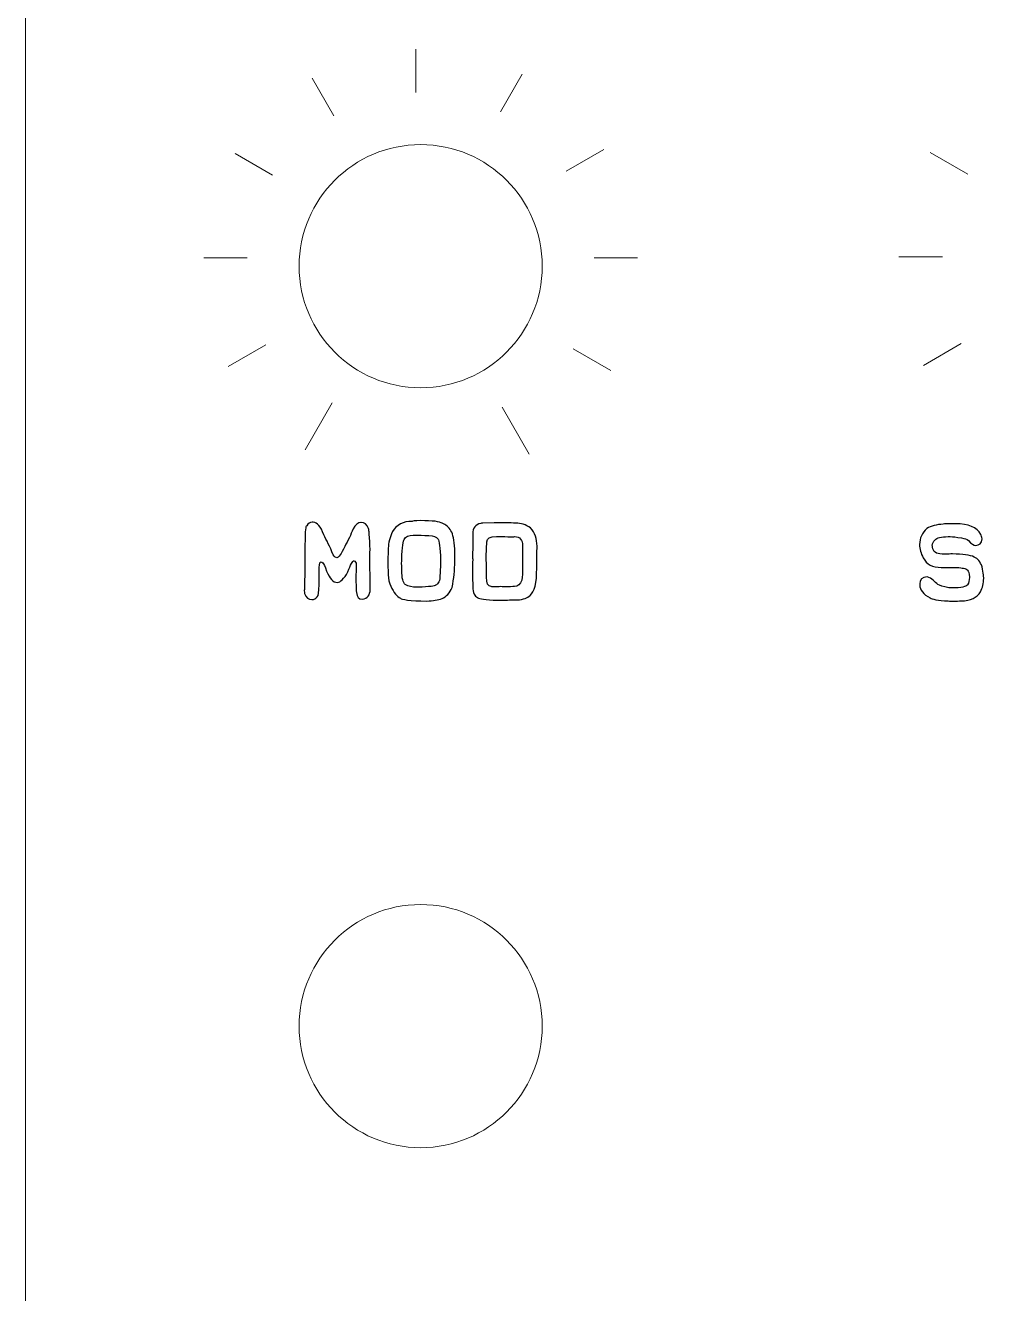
# Model space of a CAD drawing. Header units: centimetres. Extents: x -13.1 to 12.9, y -13 to 13.
# Drawn here: x -13.05 to -8.61, y -7.04 to -1.19 of the extents above; entities that cross this region are included whole.
import ezdxf

# ---------------------------------------------------------------- set-up
doc = ezdxf.new("R2010")
doc.units = ezdxf.units.CM
doc.header["$MEASUREMENT"] = 0
doc.layers.add('Layer 1', color=7, linetype='Continuous')

msp = doc.modelspace()

# ---------------------------------------------------------------- linework, layer by layer
at = {"layer": 'Layer 1', "color": 250, "lineweight": 9}
msp.add_open_spline([(-12.85, 12.98), (-12.85, 12.98), (12.75, 12.98), (12.75, 12.98), (12.75, 12.98), (12.86, 12.98), (12.95, 12.88999), (12.95, 12.78), (12.95, 12.78), (12.95, 12.78), (12.95, -12.82), (12.95, -12.82), (12.95, -12.82), (12.95, -12.93001), (12.86, -13.02), (12.75, -13.02), (12.75, -13.02), (12.75, -13.02), (-12.85, -13.02), (-12.85, -13.02), (-12.85, -13.02), (-12.96, -13.02), (-13.05, -12.93001), (-13.05, -12.82), (-13.05, -12.82), (-13.05, -12.82), (-13.05, 12.78), (-13.05, 12.78), (-13.05, 12.78), (-13.05, 12.88999), (-12.96, 12.98), (-12.85, 12.98)], degree=3, knots=[0, 0, 0, 0, 0.1111111, 0.1111111, 0.1111111, 0.1111111, 0.2222222, 0.2222222, 0.2222222, 0.2222222, 0.3333333, 0.3333333, 0.3333333, 0.3333333, 0.4444444, 0.4444444, 0.4444444, 0.4444444, 0.5555556, 0.5555556, 0.5555556, 0.5555556, 0.6666667, 0.6666667, 0.6666667, 0.6666667, 0.7777778, 0.7777778, 0.7777778, 0.7777778, 1, 1, 1, 1], dxfattribs=at)
at = {"layer": 'Layer 1', "color": 114, "lineweight": 20}
for points in [[(-11.25018, -1.50254), (-11.25018, -1.50254), (-11.25018, -1.30244), (-11.25018, -1.30244)], [(-11.6286, -1.60957), (-11.6286, -1.60957), (-11.72861, -1.43636), (-11.72861, -1.43636)], [(-10.86135, -1.59157), (-10.86135, -1.59157), (-10.76125, -1.41818), (-10.76125, -1.41818)], [(-12.08381, -1.78373), (-12.08381, -1.78373), (-11.91052, -1.88378), (-11.91052, -1.88378)], [(-10.55836, -1.86561), (-10.55836, -1.86561), (-10.38495, -1.76549), (-10.38495, -1.76549)], [(-8.88046, -1.77879), (-8.88046, -1.77879), (-8.70717, -1.87884), (-8.70717, -1.87884)], [(-12.22804, -2.26504), (-12.22804, -2.26504), (-12.02782, -2.26504), (-12.02782, -2.26504)], [(-10.42931, -2.26502), (-10.42931, -2.26502), (-10.2291, -2.26502), (-10.2291, -2.26502)], [(-9.02469, -2.2601), (-9.02469, -2.2601), (-8.82447, -2.2601), (-8.82447, -2.2601)], [(-12.1154, -2.76458), (-12.1154, -2.76458), (-11.94199, -2.66446), (-11.94199, -2.66446)], [(-10.52514, -2.68361), (-10.52514, -2.68361), (-10.35186, -2.78366), (-10.35186, -2.78366)], [(-8.91205, -2.75964), (-8.91205, -2.75964), (-8.73864, -2.65952), (-8.73864, -2.65952)], [(-11.7607, -3.1493), (-11.7607, -3.1493), (-11.63556, -2.93256), (-11.63556, -2.93256)], [(-10.72859, -3.16841), (-10.72859, -3.16841), (-10.85359, -2.95191), (-10.85359, -2.95191)]]:
    msp.add_open_spline(points, degree=3, dxfattribs=at)
at = {"layer": 'Layer 1', "color": 242, "lineweight": 9}
for points in [[(-11.78857, -2.30281), (-11.78857, -1.99353), (-11.53784, -1.74281), (-11.22857, -1.74281), (-11.22857, -1.74281), (-10.91929, -1.74281), (-10.66858, -1.99353), (-10.66858, -2.30281), (-10.66858, -2.30281), (-10.66857, -2.61209), (-10.91929, -2.86281), (-11.22856, -2.86281), (-11.22856, -2.86281), (-11.53784, -2.86281), (-11.78855, -2.61209), (-11.78855, -2.30281)], [(-11.7885, -5.80296), (-11.7885, -5.49368), (-11.53777, -5.24296), (-11.2285, -5.24296), (-11.2285, -5.24296), (-10.91922, -5.24296), (-10.66851, -5.49368), (-10.66851, -5.80296), (-10.66851, -5.80296), (-10.6685, -6.11224), (-10.91922, -6.36296), (-11.22849, -6.36296), (-11.22849, -6.36296), (-11.53777, -6.36296), (-11.78848, -6.11224), (-11.78848, -5.80296)]]:
    msp.add_open_spline(points, degree=3, knots=[0, 0, 0, 0, 0.2, 0.2, 0.2, 0.2, 0.4, 0.4, 0.4, 0.4, 0.6, 0.6, 0.6, 0.6, 1, 1, 1, 1], dxfattribs=at)
at = {"layer": 'Layer 1', "color": 177}
for points, knots in [([(-11.72872, -3.4822), (-11.72872, -3.4822), (-11.72346, -3.4822), (-11.72346, -3.4822), (-11.72346, -3.4822), (-11.70436, -3.4822), (-11.68827, -3.50139), (-11.6752, -3.53977), (-11.6752, -3.53977), (-11.66184, -3.56442), (-11.64726, -3.59508), (-11.63164, -3.63186), (-11.63164, -3.63186), (-11.62506, -3.64137), (-11.61941, -3.64616), (-11.61462, -3.64616), (-11.61462, -3.64616), (-11.60709, -3.64616), (-11.59505, -3.62867), (-11.57849, -3.59358), (-11.57849, -3.59358), (-11.56288, -3.56639), (-11.54999, -3.53939), (-11.53992, -3.51249), (-11.53992, -3.51249), (-11.52976, -3.49302), (-11.51772, -3.48333), (-11.5038, -3.48333), (-11.5038, -3.48333), (-11.5038, -3.48333), (-11.50267, -3.48333), (-11.50267, -3.48333), (-11.50267, -3.48333), (-11.4863, -3.48333), (-11.47511, -3.49236), (-11.46909, -3.51061), (-11.46909, -3.51061), (-11.46702, -3.51719), (-11.46608, -3.52462), (-11.46608, -3.5329), (-11.46608, -3.5329), (-11.46325, -3.55482), (-11.46194, -3.57815), (-11.46194, -3.60289), (-11.46194, -3.60289), (-11.46194, -3.60289), (-11.46194, -3.60957), (-11.46194, -3.60957), (-11.46194, -3.60957), (-11.46231, -3.63676), (-11.4625, -3.66281), (-11.4625, -3.68784), (-11.4625, -3.68784), (-11.4625, -3.68784), (-11.46137, -3.73083), (-11.46137, -3.73083), (-11.46137, -3.73083), (-11.46137, -3.73083), (-11.46137, -3.79282), (-11.46137, -3.79282), (-11.46137, -3.79282), (-11.46137, -3.81775), (-11.47351, -3.83233), (-11.49778, -3.83638), (-11.49778, -3.83638), (-11.49778, -3.83638), (-11.49881, -3.83638), (-11.49881, -3.83638), (-11.49881, -3.83638), (-11.51302, -3.83638), (-11.52158, -3.82622), (-11.52478, -3.80599), (-11.52478, -3.80599), (-11.52619, -3.7836), (-11.52694, -3.75698), (-11.52694, -3.72612), (-11.52694, -3.72612), (-11.52619, -3.69706), (-11.52581, -3.68116), (-11.52581, -3.67843), (-11.52581, -3.67843), (-11.52581, -3.66724), (-11.5292, -3.66093), (-11.53607, -3.65971), (-11.53607, -3.65971), (-11.54246, -3.65971), (-11.55187, -3.67674), (-11.56419, -3.71098), (-11.56419, -3.71098), (-11.5816, -3.74334), (-11.59806, -3.75943), (-11.61349, -3.75943), (-11.61349, -3.75943), (-11.63117, -3.75943), (-11.64726, -3.74193), (-11.66203, -3.70684), (-11.66203, -3.70684), (-11.6688, -3.68549), (-11.67463, -3.67269), (-11.67962, -3.66855), (-11.67962, -3.66855), (-11.68254, -3.6663), (-11.68526, -3.66517), (-11.68761, -3.66517), (-11.68761, -3.66517), (-11.68912, -3.66517), (-11.69044, -3.66564), (-11.69175, -3.66658), (-11.69175, -3.66658), (-11.69486, -3.66931), (-11.69646, -3.68238), (-11.69646, -3.70571), (-11.69646, -3.70571), (-11.69646, -3.70571), (-11.69646, -3.77053), (-11.69646, -3.77053), (-11.69646, -3.77053), (-11.69646, -3.80242), (-11.69947, -3.82104), (-11.70558, -3.82612), (-11.70558, -3.82612), (-11.7133, -3.83421), (-11.72063, -3.83826), (-11.7276, -3.83826), (-11.7276, -3.83826), (-11.7276, -3.83826), (-11.73061, -3.83826), (-11.73061, -3.83826), (-11.73061, -3.83826), (-11.74603, -3.83826), (-11.75695, -3.82885), (-11.76344, -3.80994), (-11.76344, -3.80994), (-11.76344, -3.80957), (-11.76381, -3.80524), (-11.76457, -3.79696), (-11.76457, -3.79696), (-11.76457, -3.79141), (-11.76419, -3.77852), (-11.76353, -3.75811), (-11.76353, -3.75811), (-11.76287, -3.7377), (-11.76259, -3.72556), (-11.76259, -3.7217), (-11.76259, -3.7217), (-11.76259, -3.7217), (-11.76231, -3.62914), (-11.76231, -3.62914), (-11.76231, -3.62914), (-11.76174, -3.59988), (-11.76146, -3.5806), (-11.76146, -3.57119), (-11.76146, -3.57119), (-11.76146, -3.52274), (-11.75883, -3.49847), (-11.75347, -3.49847), (-11.75347, -3.49847), (-11.74632, -3.48765), (-11.73804, -3.4822), (-11.72872, -3.4822)], [0, 0, 0, 0, 0.0243902, 0.0243902, 0.0243902, 0.0243902, 0.0487805, 0.0487805, 0.0487805, 0.0487805, 0.0731707, 0.0731707, 0.0731707, 0.0731707, 0.097561, 0.097561, 0.097561, 0.097561, 0.1219512, 0.1219512, 0.1219512, 0.1219512, 0.1463415, 0.1463415, 0.1463415, 0.1463415, 0.1707317, 0.1707317, 0.1707317, 0.1707317, 0.195122, 0.195122, 0.195122, 0.195122, 0.2195122, 0.2195122, 0.2195122, 0.2195122, 0.2439024, 0.2439024, 0.2439024, 0.2439024, 0.2682927, 0.2682927, 0.2682927, 0.2682927, 0.2926829, 0.2926829, 0.2926829, 0.2926829, 0.3170732, 0.3170732, 0.3170732, 0.3170732, 0.3414634, 0.3414634, 0.3414634, 0.3414634, 0.3658537, 0.3658537, 0.3658537, 0.3658537, 0.3902439, 0.3902439, 0.3902439, 0.3902439, 0.4146341, 0.4146341, 0.4146341, 0.4146341, 0.4390244, 0.4390244, 0.4390244, 0.4390244, 0.4634146, 0.4634146, 0.4634146, 0.4634146, 0.4878049, 0.4878049, 0.4878049, 0.4878049, 0.5121951, 0.5121951, 0.5121951, 0.5121951, 0.5365854, 0.5365854, 0.5365854, 0.5365854, 0.5609756, 0.5609756, 0.5609756, 0.5609756, 0.5853659, 0.5853659, 0.5853659, 0.5853659, 0.6097561, 0.6097561, 0.6097561, 0.6097561, 0.6341463, 0.6341463, 0.6341463, 0.6341463, 0.6585366, 0.6585366, 0.6585366, 0.6585366, 0.6829268, 0.6829268, 0.6829268, 0.6829268, 0.7073171, 0.7073171, 0.7073171, 0.7073171, 0.7317073, 0.7317073, 0.7317073, 0.7317073, 0.7560976, 0.7560976, 0.7560976, 0.7560976, 0.7804878, 0.7804878, 0.7804878, 0.7804878, 0.804878, 0.804878, 0.804878, 0.804878, 0.8292683, 0.8292683, 0.8292683, 0.8292683, 0.8536585, 0.8536585, 0.8536585, 0.8536585, 0.8780488, 0.8780488, 0.8780488, 0.8780488, 0.902439, 0.902439, 0.902439, 0.902439, 0.9268293, 0.9268293, 0.9268293, 0.9268293, 0.9512195, 0.9512195, 0.9512195, 0.9512195, 1, 1, 1, 1]), ([(-11.23015, -3.47477), (-11.17333, -3.47477), (-11.13974, -3.4789), (-11.12921, -3.48718), (-11.12921, -3.48718), (-11.11256, -3.4932), (-11.0991, -3.50459), (-11.08904, -3.52133), (-11.08904, -3.52133), (-11.07944, -3.53695), (-11.07361, -3.56489), (-11.07135, -3.60515), (-11.07135, -3.60515), (-11.07135, -3.60515), (-11.07135, -3.66084), (-11.07135, -3.66084), (-11.07135, -3.66084), (-11.07135, -3.70195), (-11.07549, -3.74268), (-11.08377, -3.78285), (-11.08377, -3.78285), (-11.09459, -3.80768), (-11.11002, -3.82481), (-11.13005, -3.83412), (-11.13005, -3.83412), (-11.14811, -3.83967), (-11.17144, -3.84343), (-11.20004, -3.84541), (-11.20004, -3.84541), (-11.27765, -3.84343), (-11.3181, -3.83892), (-11.32158, -3.83196), (-11.32158, -3.83196), (-11.33758, -3.82537), (-11.35244, -3.80693), (-11.36598, -3.77683), (-11.36598, -3.77683), (-11.37332, -3.76197), (-11.37727, -3.74447), (-11.37784, -3.72443), (-11.37784, -3.72443), (-11.37784, -3.72443), (-11.37981, -3.66855), (-11.37981, -3.66855), (-11.37981, -3.66855), (-11.37981, -3.66855), (-11.37812, -3.60233), (-11.37812, -3.60233), (-11.37812, -3.60233), (-11.37699, -3.57683), (-11.3705, -3.55115), (-11.35855, -3.52519), (-11.35855, -3.52519), (-11.34002, -3.49377), (-11.30945, -3.47806), (-11.26702, -3.47806), (-11.26702, -3.47806), (-11.26702, -3.47683), (-11.2547, -3.47571), (-11.23015, -3.47477)], [0, 0, 0, 0, 0.0625, 0.0625, 0.0625, 0.0625, 0.125, 0.125, 0.125, 0.125, 0.1875, 0.1875, 0.1875, 0.1875, 0.25, 0.25, 0.25, 0.25, 0.3125, 0.3125, 0.3125, 0.3125, 0.375, 0.375, 0.375, 0.375, 0.4375, 0.4375, 0.4375, 0.4375, 0.5, 0.5, 0.5, 0.5, 0.5625, 0.5625, 0.5625, 0.5625, 0.625, 0.625, 0.625, 0.625, 0.6875, 0.6875, 0.6875, 0.6875, 0.75, 0.75, 0.75, 0.75, 0.8125, 0.8125, 0.8125, 0.8125, 0.875, 0.875, 0.875, 0.875, 1, 1, 1, 1]), ([(-10.78885, -3.48634), (-10.76703, -3.48634), (-10.74483, -3.49339), (-10.72244, -3.5076), (-10.72244, -3.5076), (-10.7024, -3.53036), (-10.69243, -3.55849), (-10.69243, -3.59188), (-10.69243, -3.59188), (-10.69243, -3.59188), (-10.69243, -3.59301), (-10.69243, -3.59301), (-10.69243, -3.59301), (-10.69243, -3.60251), (-10.69262, -3.62293), (-10.69299, -3.65416), (-10.69299, -3.65416), (-10.69299, -3.66187), (-10.69318, -3.67495), (-10.69356, -3.69329), (-10.69356, -3.69329), (-10.69356, -3.76206), (-10.70391, -3.80392), (-10.7247, -3.81897), (-10.7247, -3.81897), (-10.73551, -3.83092), (-10.75499, -3.83798), (-10.78311, -3.84023), (-10.78311, -3.84023), (-10.78311, -3.84023), (-10.8071, -3.84023), (-10.8071, -3.84023), (-10.8071, -3.84023), (-10.81952, -3.84023), (-10.84868, -3.84052), (-10.8944, -3.84108), (-10.8944, -3.84108), (-10.94257, -3.83751), (-10.96665, -3.83346), (-10.96665, -3.82894), (-10.96665, -3.82894), (-10.98076, -3.82377), (-10.98781, -3.8074), (-10.98781, -3.77984), (-10.98781, -3.77984), (-10.98913, -3.75689), (-10.98979, -3.73779), (-10.98979, -3.72255), (-10.98979, -3.72255), (-10.98979, -3.72255), (-10.98979, -3.71342), (-10.98979, -3.71342), (-10.98979, -3.71342), (-10.98979, -3.69433), (-10.98941, -3.6742), (-10.98866, -3.65303), (-10.98866, -3.65303), (-10.98941, -3.64532), (-10.98979, -3.63798), (-10.98979, -3.63102), (-10.98979, -3.63102), (-10.98979, -3.62923), (-10.98913, -3.61719), (-10.98781, -3.59489), (-10.98781, -3.59489), (-10.98838, -3.57288), (-10.98866, -3.55313), (-10.98866, -3.53563), (-10.98866, -3.53563), (-10.98866, -3.50901), (-10.97624, -3.49292), (-10.9515, -3.48746), (-10.9515, -3.48746), (-10.94906, -3.48671), (-10.94614, -3.48634), (-10.94266, -3.48634), (-10.94266, -3.48634), (-10.94266, -3.48634), (-10.88923, -3.48474), (-10.88923, -3.48474), (-10.88923, -3.48474), (-10.8833, -3.48436), (-10.87568, -3.48417), (-10.86627, -3.48417), (-10.86627, -3.48417), (-10.84737, -3.48417), (-10.82159, -3.48483), (-10.78885, -3.48634)], [0, 0, 0, 0, 0.0434783, 0.0434783, 0.0434783, 0.0434783, 0.0869565, 0.0869565, 0.0869565, 0.0869565, 0.1304348, 0.1304348, 0.1304348, 0.1304348, 0.173913, 0.173913, 0.173913, 0.173913, 0.2173913, 0.2173913, 0.2173913, 0.2173913, 0.2608696, 0.2608696, 0.2608696, 0.2608696, 0.3043478, 0.3043478, 0.3043478, 0.3043478, 0.3478261, 0.3478261, 0.3478261, 0.3478261, 0.3913043, 0.3913043, 0.3913043, 0.3913043, 0.4347826, 0.4347826, 0.4347826, 0.4347826, 0.4782609, 0.4782609, 0.4782609, 0.4782609, 0.5217391, 0.5217391, 0.5217391, 0.5217391, 0.5652174, 0.5652174, 0.5652174, 0.5652174, 0.6086957, 0.6086957, 0.6086957, 0.6086957, 0.6521739, 0.6521739, 0.6521739, 0.6521739, 0.6956522, 0.6956522, 0.6956522, 0.6956522, 0.7391304, 0.7391304, 0.7391304, 0.7391304, 0.7826087, 0.7826087, 0.7826087, 0.7826087, 0.826087, 0.826087, 0.826087, 0.826087, 0.8695652, 0.8695652, 0.8695652, 0.8695652, 0.9130435, 0.9130435, 0.9130435, 0.9130435, 1, 1, 1, 1]), ([(-8.79219, -3.48879), (-8.79219, -3.48879), (-8.76519, -3.48879), (-8.76519, -3.48879), (-8.76519, -3.48879), (-8.70385, -3.48879), (-8.66463, -3.50516), (-8.64751, -3.53789), (-8.64751, -3.53789), (-8.64478, -3.54354), (-8.64271, -3.5505), (-8.64139, -3.55878), (-8.64139, -3.55878), (-8.64421, -3.57863), (-8.65418, -3.5886), (-8.67149, -3.5886), (-8.67149, -3.5886), (-8.67977, -3.5886), (-8.69068, -3.58135), (-8.70423, -3.56677), (-8.70423, -3.56677), (-8.71166, -3.56038), (-8.72229, -3.55633), (-8.73621, -3.55464), (-8.73621, -3.55464), (-8.75973, -3.55059), (-8.77704, -3.54862), (-8.78805, -3.54862), (-8.78805, -3.54862), (-8.78805, -3.54862), (-8.79802, -3.54862), (-8.79802, -3.54862), (-8.79802, -3.54862), (-8.83029, -3.54862), (-8.85032, -3.5536), (-8.85804, -3.56348), (-8.85804, -3.56348), (-8.86669, -3.57044), (-8.87102, -3.57891), (-8.87102, -3.58888), (-8.87102, -3.58888), (-8.87102, -3.59161), (-8.87064, -3.59452), (-8.86989, -3.59763), (-8.86989, -3.59763), (-8.8681, -3.61823), (-8.85352, -3.62848), (-8.82634, -3.62848), (-8.82634, -3.62848), (-8.82634, -3.62848), (-8.79303, -3.62848), (-8.79303, -3.62848), (-8.79303, -3.62848), (-8.78767, -3.62839), (-8.78259, -3.6283), (-8.77761, -3.6283), (-8.77761, -3.6283), (-8.73095, -3.6283), (-8.69755, -3.6329), (-8.67751, -3.64231), (-8.67751, -3.64231), (-8.66171, -3.64984), (-8.64986, -3.6647), (-8.64195, -3.687), (-8.64195, -3.687), (-8.63829, -3.70242), (-8.63612, -3.71475), (-8.63537, -3.72415), (-8.63537, -3.72415), (-8.63462, -3.73008), (-8.63424, -3.73582), (-8.63424, -3.74156), (-8.63424, -3.74156), (-8.63424, -3.76282), (-8.63913, -3.78333), (-8.64892, -3.80299), (-8.64892, -3.80299), (-8.66519, -3.83036), (-8.69473, -3.8441), (-8.73734, -3.8441), (-8.73734, -3.8441), (-8.74797, -3.84494), (-8.7602, -3.84541), (-8.77403, -3.84541), (-8.77403, -3.84541), (-8.78156, -3.84541), (-8.78955, -3.84522), (-8.79802, -3.84485), (-8.79802, -3.84485), (-8.84524, -3.84156), (-8.8729, -3.83695), (-8.8809, -3.83111), (-8.8809, -3.83111), (-8.91269, -3.81362), (-8.92859, -3.79358), (-8.92859, -3.771), (-8.92859, -3.771), (-8.92859, -3.771), (-8.92859, -3.76526), (-8.92859, -3.76526), (-8.92859, -3.76526), (-8.92859, -3.74664), (-8.9173, -3.73638), (-8.89473, -3.73431), (-8.89473, -3.73431), (-8.88315, -3.7362), (-8.87384, -3.74118), (-8.86688, -3.74937), (-8.86688, -3.74937), (-8.85992, -3.75755), (-8.85258, -3.76395), (-8.84496, -3.76856), (-8.84496, -3.76856), (-8.83734, -3.77317), (-8.82079, -3.77834), (-8.7952, -3.78427), (-8.7952, -3.78427), (-8.78974, -3.78445), (-8.78447, -3.78455), (-8.77949, -3.78455), (-8.77949, -3.78455), (-8.738, -3.78455), (-8.71439, -3.77975), (-8.70865, -3.77016), (-8.70865, -3.77016), (-8.70301, -3.76047), (-8.70019, -3.74955), (-8.70019, -3.73742), (-8.70019, -3.73742), (-8.70019, -3.73742), (-8.70019, -3.73431), (-8.70019, -3.73431), (-8.70019, -3.73431), (-8.7016, -3.71823), (-8.70442, -3.70779), (-8.70865, -3.70318), (-8.70865, -3.70318), (-8.71288, -3.69866), (-8.71909, -3.69556), (-8.72718, -3.69415), (-8.72718, -3.69415), (-8.73377, -3.69283), (-8.7443, -3.69151), (-8.75889, -3.69029), (-8.75889, -3.69029), (-8.75889, -3.69029), (-8.77093, -3.69029), (-8.77093, -3.69029), (-8.77093, -3.69029), (-8.77093, -3.69029), (-8.81288, -3.69085), (-8.81288, -3.69085), (-8.81288, -3.69085), (-8.81288, -3.69085), (-8.82991, -3.69029), (-8.82991, -3.69029), (-8.82991, -3.69029), (-8.86961, -3.69029), (-8.89717, -3.67561), (-8.9126, -3.64645), (-8.9126, -3.64645), (-8.92398, -3.62566), (-8.92972, -3.60534), (-8.92972, -3.58549), (-8.92972, -3.58549), (-8.92972, -3.58549), (-8.92972, -3.58474), (-8.92972, -3.58474), (-8.92972, -3.58474), (-8.92972, -3.55567), (-8.91834, -3.53121), (-8.89557, -3.51136), (-8.89557, -3.51136), (-8.87648, -3.49923), (-8.85164, -3.49246), (-8.82116, -3.49104), (-8.82116, -3.49104), (-8.81213, -3.48954), (-8.80244, -3.48879), (-8.79219, -3.48879)], [0, 0, 0, 0, 0.0217391, 0.0217391, 0.0217391, 0.0217391, 0.0434783, 0.0434783, 0.0434783, 0.0434783, 0.0652174, 0.0652174, 0.0652174, 0.0652174, 0.0869565, 0.0869565, 0.0869565, 0.0869565, 0.1086957, 0.1086957, 0.1086957, 0.1086957, 0.1304348, 0.1304348, 0.1304348, 0.1304348, 0.1521739, 0.1521739, 0.1521739, 0.1521739, 0.173913, 0.173913, 0.173913, 0.173913, 0.1956522, 0.1956522, 0.1956522, 0.1956522, 0.2173913, 0.2173913, 0.2173913, 0.2173913, 0.2391304, 0.2391304, 0.2391304, 0.2391304, 0.2608696, 0.2608696, 0.2608696, 0.2608696, 0.2826087, 0.2826087, 0.2826087, 0.2826087, 0.3043478, 0.3043478, 0.3043478, 0.3043478, 0.326087, 0.326087, 0.326087, 0.326087, 0.3478261, 0.3478261, 0.3478261, 0.3478261, 0.3695652, 0.3695652, 0.3695652, 0.3695652, 0.3913043, 0.3913043, 0.3913043, 0.3913043, 0.4130435, 0.4130435, 0.4130435, 0.4130435, 0.4347826, 0.4347826, 0.4347826, 0.4347826, 0.4565217, 0.4565217, 0.4565217, 0.4565217, 0.4782609, 0.4782609, 0.4782609, 0.4782609, 0.5, 0.5, 0.5, 0.5, 0.5217391, 0.5217391, 0.5217391, 0.5217391, 0.5434783, 0.5434783, 0.5434783, 0.5434783, 0.5652174, 0.5652174, 0.5652174, 0.5652174, 0.5869565, 0.5869565, 0.5869565, 0.5869565, 0.6086957, 0.6086957, 0.6086957, 0.6086957, 0.6304348, 0.6304348, 0.6304348, 0.6304348, 0.6521739, 0.6521739, 0.6521739, 0.6521739, 0.673913, 0.673913, 0.673913, 0.673913, 0.6956522, 0.6956522, 0.6956522, 0.6956522, 0.7173913, 0.7173913, 0.7173913, 0.7173913, 0.7391304, 0.7391304, 0.7391304, 0.7391304, 0.7608696, 0.7608696, 0.7608696, 0.7608696, 0.7826087, 0.7826087, 0.7826087, 0.7826087, 0.8043478, 0.8043478, 0.8043478, 0.8043478, 0.826087, 0.826087, 0.826087, 0.826087, 0.8478261, 0.8478261, 0.8478261, 0.8478261, 0.8695652, 0.8695652, 0.8695652, 0.8695652, 0.8913043, 0.8913043, 0.8913043, 0.8913043, 0.9130435, 0.9130435, 0.9130435, 0.9130435, 0.9347826, 0.9347826, 0.9347826, 0.9347826, 0.9565217, 0.9565217, 0.9565217, 0.9565217, 1, 1, 1, 1]), ([(-11.31528, -3.70298), (-11.31528, -3.73948), (-11.31001, -3.7614), (-11.29957, -3.76855), (-11.29957, -3.76855), (-11.28471, -3.77739), (-11.26702, -3.78182), (-11.2467, -3.78182), (-11.2467, -3.78182), (-11.2467, -3.78182), (-11.24059, -3.78182), (-11.24059, -3.78182), (-11.24059, -3.78182), (-11.18734, -3.77899), (-11.16063, -3.77598), (-11.16063, -3.77269), (-11.16063, -3.77269), (-11.14652, -3.76648), (-11.13946, -3.75068), (-11.13946, -3.72528), (-11.13946, -3.72528), (-11.13796, -3.7075), (-11.13692, -3.67768), (-11.13645, -3.636), (-11.13645, -3.636), (-11.14068, -3.58473), (-11.1451, -3.55905), (-11.1499, -3.55905), (-11.1499, -3.55905), (-11.15526, -3.5488), (-11.169, -3.54363), (-11.19129, -3.54363), (-11.19129, -3.54363), (-11.2181, -3.54221), (-11.23758, -3.54146), (-11.24971, -3.54146), (-11.24971, -3.54146), (-11.24971, -3.54146), (-11.2626, -3.54146), (-11.2626, -3.54146), (-11.2626, -3.54146), (-11.2832, -3.54146), (-11.29722, -3.54833), (-11.30456, -3.56216), (-11.30456, -3.56216), (-11.30898, -3.56564), (-11.31274, -3.59584), (-11.31584, -3.65284), (-11.31584, -3.65284), (-11.31603, -3.6598), (-11.31613, -3.66677), (-11.31613, -3.67373), (-11.31613, -3.67373), (-11.31613, -3.68351), (-11.31584, -3.6932), (-11.31528, -3.70298)], [0, 0, 0, 0, 0.0666667, 0.0666667, 0.0666667, 0.0666667, 0.1333333, 0.1333333, 0.1333333, 0.1333333, 0.2, 0.2, 0.2, 0.2, 0.2666667, 0.2666667, 0.2666667, 0.2666667, 0.3333333, 0.3333333, 0.3333333, 0.3333333, 0.4, 0.4, 0.4, 0.4, 0.4666667, 0.4666667, 0.4666667, 0.4666667, 0.5333333, 0.5333333, 0.5333333, 0.5333333, 0.6, 0.6, 0.6, 0.6, 0.6666667, 0.6666667, 0.6666667, 0.6666667, 0.7333333, 0.7333333, 0.7333333, 0.7333333, 0.8, 0.8, 0.8, 0.8, 0.8666667, 0.8666667, 0.8666667, 0.8666667, 1, 1, 1, 1]), ([(-10.92639, -3.63817), (-10.92582, -3.66187), (-10.92554, -3.6837), (-10.92554, -3.70355), (-10.92554, -3.70355), (-10.92554, -3.70355), (-10.92554, -3.73544), (-10.92554, -3.73544), (-10.92554, -3.73544), (-10.92554, -3.76357), (-10.91848, -3.77768), (-10.90437, -3.77768), (-10.90437, -3.77768), (-10.90437, -3.77909), (-10.89873, -3.77984), (-10.88753, -3.77984), (-10.88753, -3.77984), (-10.87728, -3.77984), (-10.86816, -3.77946), (-10.86025, -3.77871), (-10.86025, -3.77871), (-10.84981, -3.77946), (-10.8436, -3.77984), (-10.84182, -3.77984), (-10.84182, -3.77984), (-10.82103, -3.77909), (-10.80579, -3.77871), (-10.796, -3.77871), (-10.796, -3.77871), (-10.78001, -3.77871), (-10.76863, -3.76874), (-10.76185, -3.7487), (-10.76185, -3.7487), (-10.75988, -3.72961), (-10.75884, -3.71352), (-10.75884, -3.70044), (-10.75884, -3.70044), (-10.75884, -3.69311), (-10.75922, -3.68379), (-10.75997, -3.67241), (-10.75997, -3.67241), (-10.75922, -3.6582), (-10.75884, -3.64852), (-10.75884, -3.64315), (-10.75884, -3.64315), (-10.7596, -3.62556), (-10.75997, -3.61512), (-10.75997, -3.61202), (-10.75997, -3.61202), (-10.75922, -3.60298), (-10.75884, -3.59631), (-10.75884, -3.59188), (-10.75884, -3.59188), (-10.75884, -3.5631), (-10.77089, -3.54861), (-10.79497, -3.54861), (-10.79497, -3.54861), (-10.7992, -3.54861), (-10.80569, -3.54899), (-10.81453, -3.54974), (-10.81453, -3.54974), (-10.83137, -3.54842), (-10.84859, -3.54776), (-10.86609, -3.54776), (-10.86609, -3.54776), (-10.86609, -3.54776), (-10.87954, -3.54776), (-10.87954, -3.54776), (-10.87954, -3.54776), (-10.90879, -3.54776), (-10.92338, -3.55576), (-10.92338, -3.57175), (-10.92338, -3.57175), (-10.92338, -3.57175), (-10.92639, -3.63817), (-10.92639, -3.63817)], [0, 0, 0, 0, 0.05, 0.05, 0.05, 0.05, 0.1, 0.1, 0.1, 0.1, 0.15, 0.15, 0.15, 0.15, 0.2, 0.2, 0.2, 0.2, 0.25, 0.25, 0.25, 0.25, 0.3, 0.3, 0.3, 0.3, 0.35, 0.35, 0.35, 0.35, 0.4, 0.4, 0.4, 0.4, 0.45, 0.45, 0.45, 0.45, 0.5, 0.5, 0.5, 0.5, 0.55, 0.55, 0.55, 0.55, 0.6, 0.6, 0.6, 0.6, 0.65, 0.65, 0.65, 0.65, 0.7, 0.7, 0.7, 0.7, 0.75, 0.75, 0.75, 0.75, 0.8, 0.8, 0.8, 0.8, 0.85, 0.85, 0.85, 0.85, 0.9, 0.9, 0.9, 0.9, 1, 1, 1, 1])]:
    msp.add_open_spline(points, degree=3, knots=knots, dxfattribs=at)

doc.saveas('drawing.dxf')
